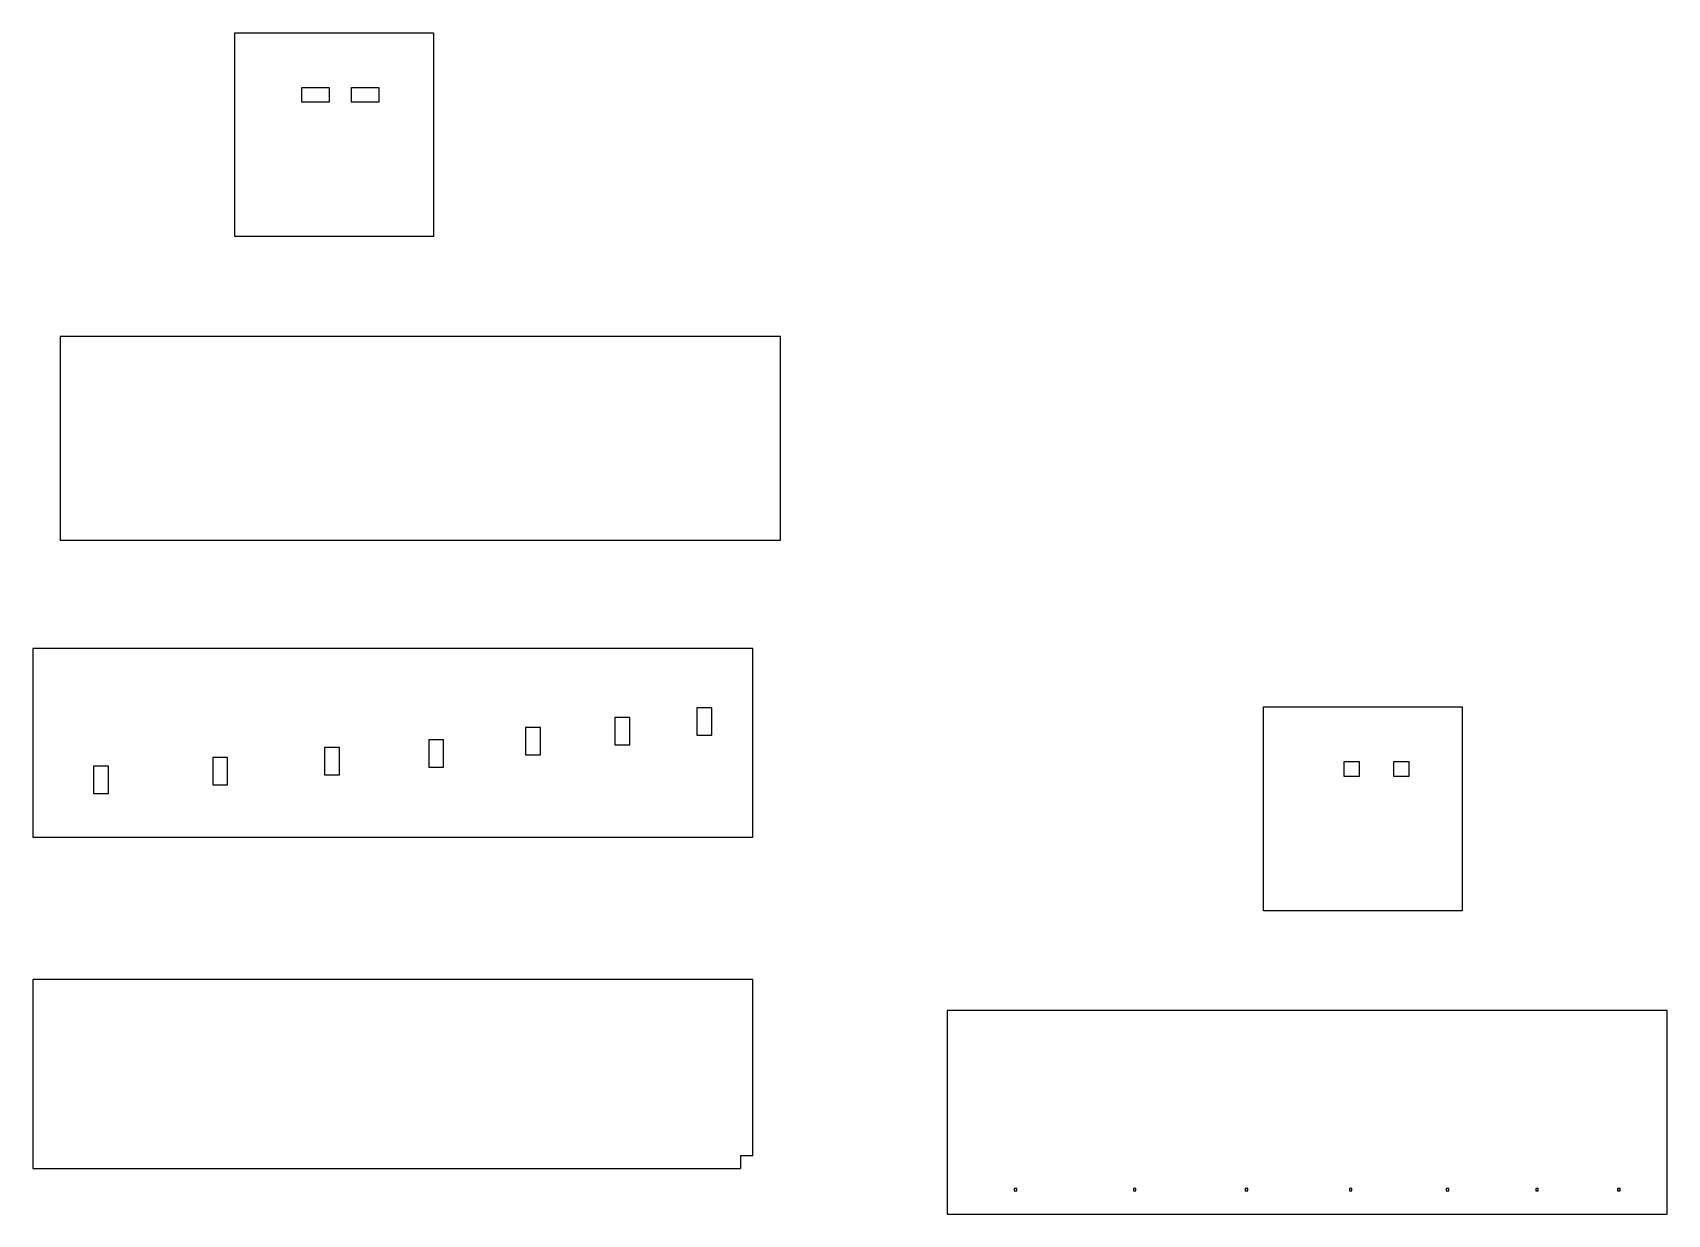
# Model space of a CAD drawing. Header units: millimetres. Extents: x -337 to 321, y -249 to 227.
import ezdxf

# ---------------------------------------------------------------- set-up
doc = ezdxf.new("R2010")
doc.units = ezdxf.units.MM

msp = doc.modelspace()

# ---------------------------------------------------------------- linework, layer by layer
for p, q in [((-255.81, 144.93), (-255.81, 226.93)), ((-255.81, 226.93), (-175.81, 226.93)), ((-175.81, 226.93), (-175.81, 144.93)), ((-228.81, 198.93), (-228.81, 204.93)), ((-228.81, 204.93), (-217.81, 204.93)), ((-217.81, 204.93), (-217.81, 198.93)), ((-208.81, 198.93), (-208.81, 204.93)), ((-208.81, 204.93), (-197.81, 204.93)), ((-197.81, 204.93), (-197.81, 198.93)), ((-217.81, 198.93), (-228.81, 198.93)), ((-197.81, 198.93), (-208.81, 198.93)), ((-175.81, 144.93), (-255.81, 144.93)), ((-326.06, 104.69), (-326.06, 22.69)), ((-36.06, 104.69), (-326.06, 104.69)), ((-36.06, 22.69), (-36.06, 104.69)), ((-326.06, 22.69), (-36.06, 22.69)), ((-47.17, -20.94), (-337.17, -20.94)), ((-337.17, -20.94), (-337.17, -96.94)), ((-47.17, -96.94), (-47.17, -20.94)), ((-69.67, -44.82), (-69.67, -55.82)), ((-63.67, -44.82), (-69.67, -44.82)), ((-63.67, -55.82), (-63.67, -44.82)), ((158.52, -44.53), (238.52, -44.53)), ((158.52, -126.53), (158.52, -44.53)), ((238.52, -44.53), (238.52, -126.53)), ((-96.67, -48.82), (-102.67, -48.82)), ((-102.67, -48.82), (-102.67, -59.82)), ((-96.67, -59.82), (-96.67, -48.82)), ((-177.67, -57.82), (-177.67, -68.82)), ((-171.67, -57.82), (-177.67, -57.82)), ((-171.67, -68.82), (-171.67, -57.82)), ((-132.67, -52.82), (-138.66, -52.82)), ((-138.66, -52.82), (-138.66, -63.82)), ((-132.67, -63.82), (-132.67, -52.82)), ((-69.67, -55.82), (-63.67, -55.82)), ((-258.67, -64.82), (-264.67, -64.82)), ((-264.67, -64.82), (-264.67, -75.82)), ((-258.67, -75.82), (-258.67, -64.82)), ((-219.67, -60.82), (-219.67, -71.82)), ((-213.67, -60.82), (-219.67, -60.82)), ((-213.67, -71.82), (-213.67, -60.82)), ((-138.66, -63.82), (-132.67, -63.82)), ((-102.67, -59.82), (-96.67, -59.82)), ((-306.67, -68.32), (-312.67, -68.32)), ((-312.67, -68.32), (-312.67, -79.32)), ((-306.67, -79.32), (-306.67, -68.32)), ((-219.67, -71.82), (-213.67, -71.82)), ((-177.67, -68.82), (-171.67, -68.82)), ((191.04, -72.53), (191.04, -66.53)), ((191.04, -66.53), (197.04, -66.53)), ((197.04, -66.53), (197.04, -72.53)), ((211.04, -66.53), (217.04, -66.53)), ((211.04, -72.53), (211.04, -66.53)), ((217.04, -66.53), (217.04, -72.53)), ((-264.67, -75.82), (-258.67, -75.82)), ((197.04, -72.53), (191.04, -72.53)), ((217.04, -72.53), (211.04, -72.53)), ((-312.67, -79.32), (-306.67, -79.32)), ((-337.17, -96.94), (-47.17, -96.94)), ((238.52, -126.53), (158.52, -126.53)), ((-47.17, -154.29), (-337.17, -154.29)), ((-337.17, -154.29), (-337.17, -230.29)), ((-47.17, -225.29), (-47.17, -154.29)), ((321.13, -166.77), (31.13, -166.77)), ((31.13, -166.77), (31.13, -248.77)), ((321.13, -248.77), (321.13, -166.77)), ((-337.17, -230.29), (-52.17, -230.29)), ((-52.17, -225.29), (-52.17, -230.29)), ((-47.17, -225.29), (-52.17, -225.29)), ((59.13, -238.33), (58.13, -238.33)), ((58.13, -238.33), (58.13, -239.33)), ((58.13, -239.33), (59.13, -239.33)), ((59.13, -239.33), (59.13, -238.33)), ((106.13, -238.33), (106.13, -239.33)), ((107.13, -238.33), (106.13, -238.33)), ((106.13, -239.33), (107.13, -239.33)), ((107.13, -239.33), (107.13, -238.33)), ((151.13, -238.33), (151.13, -239.33)), ((152.13, -238.33), (151.13, -238.33)), ((151.13, -239.33), (152.13, -239.33)), ((152.13, -239.33), (152.13, -238.33)), ((194.13, -238.33), (193.13, -238.33)), ((193.13, -238.33), (193.13, -239.33)), ((193.13, -239.33), (194.13, -239.33)), ((194.13, -239.33), (194.13, -238.33)), ((232.13, -238.33), (232.13, -239.33)), ((233.13, -238.33), (232.13, -238.33)), ((232.13, -239.33), (233.13, -239.33)), ((233.13, -239.33), (233.13, -238.33)), ((269.13, -238.33), (268.13, -238.33)), ((268.13, -238.33), (268.13, -239.33)), ((268.13, -239.33), (269.13, -239.33)), ((269.13, -239.33), (269.13, -238.33)), ((302.13, -238.33), (301.13, -238.33)), ((301.13, -238.33), (301.13, -239.33)), ((301.13, -239.33), (302.13, -239.33)), ((301.63, -238.63), (301.63, -238.33)), ((302.13, -239.33), (302.13, -238.33)), ((31.13, -248.77), (321.13, -248.77))]:
    msp.add_line(p, q)

doc.saveas('drawing.dxf')
